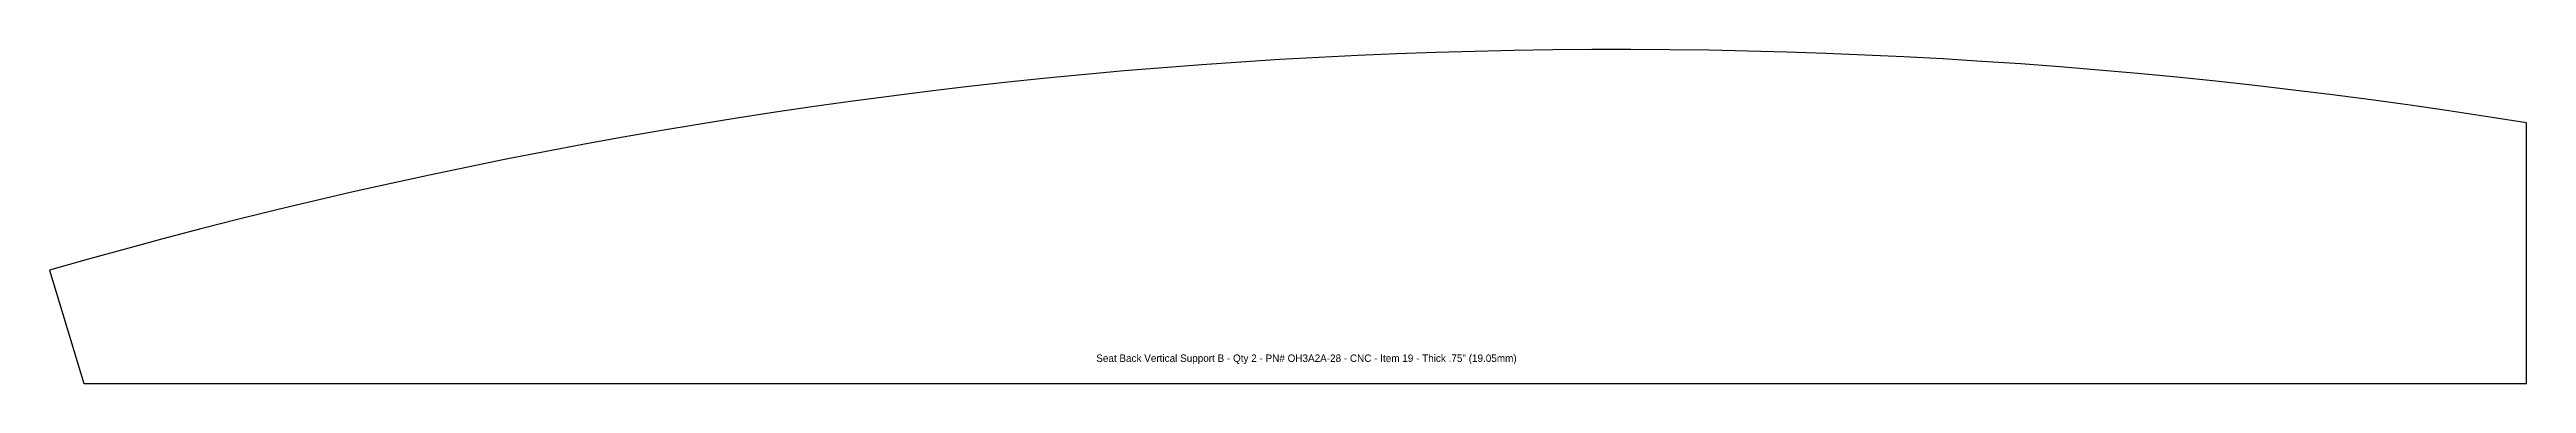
# Model space of a CAD drawing. Extents: x 1.9 to 18.6, y 2.2 to 4.5.
import ezdxf

# ---------------------------------------------------------------- set-up
doc = ezdxf.new("R2010")
doc.units = 0
doc.header["$MEASUREMENT"] = 0
doc.layers.get('0').update_dxf_attribs({"linetype": 'CONTINUOUS'})
doc.layers.add('Info', color=4, linetype='CONTINUOUS')
doc.styles.add('Annotative', font='txt')

msp = doc.modelspace()

# ---------------------------------------------------------------- linework, layer by layer
at = {"color": 7, "linetype": 'Continuous'}
msp.add_lwpolyline([(18.625, 3.979, 0.110617), (1.934, 2.987), (2.165, 2.224), (18.625, 2.224)], format="xyb", close=True, dxfattribs=at)

# ---------------------------------------------------------------- texts
at = {"layer": 'Info', "insert": (10.404, 2.419), "char_height": 0.05, "attachment_point": 2, "style": 'Annotative'}
msp.add_mtext_dynamic_manual_height_columns('Seat Back Vertical Support B - Qty 2 - PN# OH3A2A-28 - CNC - Item 19 - Thick .75" (19.05mm)', width=5.31726, gutter_width=0.625, heights=[0.083], dxfattribs=at)

doc.saveas('drawing.dxf')
